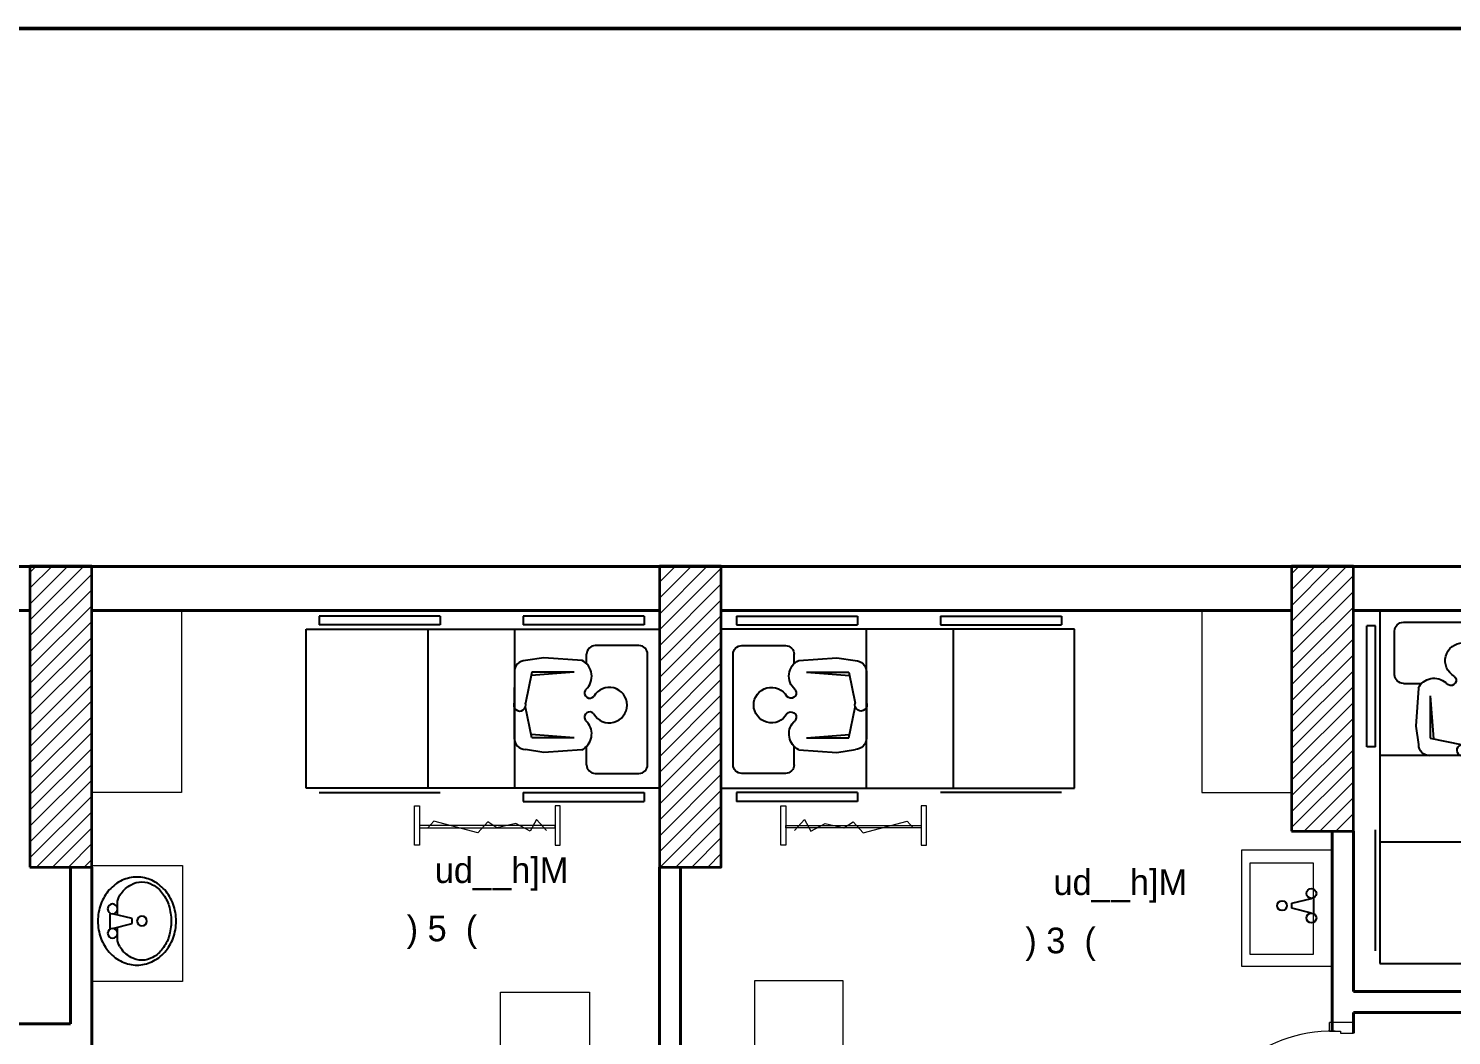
# Model space of a CAD drawing. Header units: inches. Extents: x 3955 to 4125, y 4886 to 4983.
# Drawn here: x 4038.4 to 4046.46, y 4910.17 to 4915.88 of the extents above; entities that cross this region are included whole.
import ezdxf

# ---------------------------------------------------------------- set-up
doc = ezdxf.new("R2010")
doc.units = ezdxf.units.IN
doc.header["$MEASUREMENT"] = 0
doc.linetypes.add('ACAD_ISO03W100', pattern=[30, 12, -18])
doc.layers.get('0').update_dxf_attribs({"lineweight": 35})
for name, color, linetype, lineweight in [('Column(S)', 24, 'Continuous', 35), ('DIM IN', 12, 'Continuous', 15), ('DOOR', 24, 'Continuous', 18), ('HA', 252, 'Continuous', 18), ('hatch col(S)', 45, 'Continuous', 15), ('TEXT', 152, 'Continuous', 30), ('walls', 7, 'Continuous', 40)]:
    doc.layers.add(name, color=color, linetype=linetype, lineweight=lineweight)
doc.layers.add('UMG-ML', color=251, linetype='Continuous')
doc.styles.add('SOSA', font='sosa.shx')

# ---------------------------------------------------------------- blocks, each defined once
blk = doc.blocks.new('A$C73D03C2A')
at = {"layer": 'DOOR', "linetype": 'Continuous'}
for p, q in [((0.0412, 0.8522), (0.0412, 0.8715)), ((0.0463, 0.8522), (0.0463, 0.8715)), ((0.0466, 0.8522), (0.0466, 0.8721)), ((0.0529, 0.8721), (0.0466, 0.8721)), ((0.0529, 0.8522), (0.0529, 0.8721)), ((0.0551, 0.8453), (0.0551, 0.879)), ((0.0605, 0.879), (0.0551, 0.879)), ((0.0605, 0.8351), (0.0605, 0.8895)), ((0.0605, 0.8895), (0.0714, 0.8895)), ((0.0714, 0.8128), (0.0714, 0.9107)), ((0.0714, 0.9107), (0.1258, 0.9107)), ((0.1258, 0.8128), (0.1258, 0.9107)), ((0.1367, 0.8895), (0.1258, 0.8895)), ((0.1367, 0.8351), (0.1367, 0.8895)), ((0.1367, 0.879), (0.1421, 0.879)), ((0.1421, 0.8453), (0.1421, 0.879)), ((0.1443, 0.8721), (0.1506, 0.8721)), ((0.1443, 0.8522), (0.1443, 0.8721)), ((0.1506, 0.8522), (0.1506, 0.8721)), ((0.156, 0.8721), (0.1558, 0.8721)), ((0.156, 0.8522), (0.156, 0.8721)), ((0.0529, 0.8522), (0.0466, 0.8522)), ((0.0605, 0.8453), (0.0551, 0.8453)), ((0.0714, 0.8351), (0.0605, 0.8351)), ((0.0659, 0.2365), (0.0659, 0.8124)), ((0.0706, 0.8171), (0.0706, 0.8076)), ((0.0714, 0.8128), (0.0714, 0.2363)), ((0.0757, 0.8128), (0.0714, 0.8128)), ((0.0757, 0.8019), (0.0757, 0.8128)), ((0.0757, 0.8019), (0.0757, 0.2363)), ((0.0757, 0.8019), (0.1214, 0.8019)), ((0.1214, 0.8019), (0.1214, 0.8128)), ((0.1214, 0.8128), (0.1258, 0.8128)), ((0.1214, 0.8019), (0.1214, 0.2363)), ((0.1258, 0.8351), (0.1367, 0.8351)), ((0.1258, 0.8128), (0.1258, 0.2363)), ((0.1266, 0.8171), (0.1266, 0.8076)), ((0.1313, 0.2365), (0.1313, 0.8124)), ((0.1367, 0.8453), (0.1421, 0.8453)), ((0.1443, 0.8522), (0.1506, 0.8522)), ((0.0714, 0.2363), (0.0714, 0.1384)), ((0.1258, 0.1384), (0.1258, 0.2363)), ((0.0127, 0), (0.0127, 0.1306)), ((0.0563, 0.1306), (0.0127, 0.1306)), ((0.0563, 0.1306), (0.0563, 0.0707)), ((0.0714, 0.1384), (0.1258, 0.1384)), ((0.8351, 0.1306), (0.8351, 0.0707)), ((0.8351, 0.1306), (0.8839, 0.1306)), ((0.8839, 0), (0.8839, 0.1306)), ((0.0671, 0), (0.0127, 0)), ((0.0563, 0.0707), (0.0671, 0.0707)), ((0.0671, 0.0707), (0.0671, 0)), ((0.8242, 0.0707), (0.8242, 0)), ((0.8351, 0.0707), (0.8242, 0.0707)), ((0.8242, 0), (0.8839, 0))]:
    blk.add_line(p, q, dxfattribs=at)
at = {"layer": 'DOOR'}
for p, q in [((0.0127, 0.1307), (0.0127, 0)), ((0.0127, 0.1307), (0.0127, 0)), ((0.0127, 0.1307), (0.0127, 0)), ((0.0435, 0.1345), (0.0822, 0.1345)), ((0.0563, 0.1306), (0.0714, 0.1384)), ((0.0638, 0.1538), (0.0638, 0.1152))]:
    blk.add_line(p, q, dxfattribs=at)
at = {"layer": 'DOOR', "linetype": 'Continuous'}
blk.add_circle((0.0638, 0.1345), 0.00617, dxfattribs=at)
for centre, radius, start, end in [((0.0462, 0.8251), 0.0459, 96.27656, 172.49463), ((0.0437, 0.8715), 0.00259, 0, 180), ((0.1532, 0.8721), 0.00262, 0, 192.45107), ((0.151, 0.8244), 0.0459, 7.50537, 83.72344), ((0.1052, 0.8173), 0.1054, 172.49463, 205.98988), ((0.106, 0.8158), 0.0903, 171.58976, 204.90774), ((0.0462, 0.8251), 0.0297, 99.70891, 172.49463), ((0.0437, 0.8522), 0.00259, 180, 0), ((0.0706, 0.8124), 0.00476, 90, 270), ((0.1266, 0.8124), 0.00476, 270, 90), ((0.1532, 0.8522), 0.00262, 167.54893, 0), ((0.151, 0.8244), 0.0297, 7.50537, 80.29109), ((0.0912, 0.8151), 0.0903, 335.09226, 8.41024), ((0.092, 0.8166), 0.1054, 334.01012, 7.50537), ((0.0179, 0.7732), 0.00773, 195.29128, 36.68849), ((0.1793, 0.7725), 0.00773, 143.31151, 344.70872)]:
    blk.add_arc(centre, radius, start, end, dxfattribs=at)
at = {"layer": 'DOOR'}
blk.add_arc((0.0349, 0.1156), 0.8003, 358.92889, 83.4773, dxfattribs=at)
blk = doc.blocks.new('d33dd3')
at = {"layer": 'UMG-ML'}
for p, q in [((-0.2736, -0.6875, 0), (-0.2736, 1.3125, 0)), ((-0.2736, 1.3125, 0), (0.6264, 1.3125, 0)), ((0.6264, 1.3125, 0), (0.6264, -0.6875, 0)), ((-0.3478, 1.2266, 0), (-0.3478, 0.5408, 0)), ((-0.3478, 1.2266, 0), (-0.2986, 1.2266, 0)), ((-0.2986, 1.2266, 0), (-0.2986, 0.5408, 0)), ((0.4933, 1.2456, 0), (-0.132, 1.2456, 0)), ((0.6514, 1.2266, 0), (0.7006, 1.2266, 0)), ((0.6514, 0.5408, 0), (0.6514, 1.2266, 0)), ((0.7006, 0.5408, 0), (0.7006, 1.2266, 0)), ((-0.1813, 1.1964, 0), (-0.1813, 0.949, 0)), ((0.5425, 0.949, 0), (0.5425, 1.1964, 0)), ((-0.079, 0.8998, 0), (-0.132, 0.8998, 0)), ((0.4933, 0.8998, 0), (0.3893, 0.8998, 0)), ((-0.0974, 0.8741, 0), (-0.1129, 0.6585, 0)), ((-0.0303, 0.83, 0), (-0.0306, 0.5902, 0)), ((-0.0303, 0.83, 0), (-0.0123, 0.5863, 0)), ((0.341, 0.8296, 0), (0.3224, 0.5859, 0)), ((0.341, 0.8296, 0), (0.3407, 0.5898, 0)), ((0.4083, 0.8735, 0), (0.4233, 0.6578, 0)), ((-0.1129, 0.6585, 0), (-0.0964, 0.5537, 0)), ((0.4233, 0.6578, 0), (0.4065, 0.5531, 0)), ((-0.0306, 0.5902, 0), (0.1437, 0.5533, 0)), ((0.3407, 0.5898, 0), (0.1666, 0.5534, 0)), ((-0.3478, 0.5408, 0), (-0.2986, 0.5408, 0)), ((-0.2736, 0.4921, 0), (0.6264, 0.4921, 0)), ((-0.0336, 0.4908, 0), (0.1403, 0.4906, 0)), ((0.1701, 0.4905, 0), (0.3435, 0.4903, 0)), ((0.6514, 0.5408, 0), (0.7006, 0.5408, 0)), ((-0.3478, 0.0708), (-0.3478, -0.615, 0)), ((-0.3478, 0.0708), (-0.2986, 0.0708)), ((-0.2986, 0.0708), (-0.2986, -0.615, 0)), ((-0.2736, 0), (0.6264, 0)), ((0.6514, -0.615, 0), (0.6514, 0.0708)), ((-0.3478, -0.615, 0), (-0.2986, -0.615, 0)), ((0.6264, -0.6875, 0), (-0.2736, -0.6875, 0))]:
    blk.add_line(p, q, dxfattribs=at)
at = {"layer": 'UMG-ML', "extrusion": (2.41083e-16, 3.09637e-09, 1)}
for centre, major_axis, start_param, end_param in [((-0.132, 1.1964, 0), (-0.0348, 0.0348), -0.785398, 0.785398), ((0.4933, 1.1964, 0), (0.0348, 0.0348), 5.497787, 7.068583), ((0.1556, 1.0283, 0), (0.0711, 0.0711), 4.437256, 9.697548), ((-0.132, 0.949, 0), (0.0348, 0.0348), 2.356194, 3.926991), ((-0.0081, 0.8294, 0), (0.0706, 0.0706), 6.221447, 8.175497), ((0.0951, 0.9325, 0), (-0.033, 0.033), 1.439158, 1.849731), ((0.087, 0.9178, 0), (-0.0211, 0.0211), 1.847116, 4.797711), ((0.2239, 0.9176, 0), (0.0211, 0.0211), 1.483111, 4.433706), ((0.2159, 0.9324, 0), (0.033, 0.033), 4.431091, 4.841664), ((0.3189, 0.829, 0), (0.0706, 0.0706), 5.959307, 7.791512), ((0.4933, 0.949, 0), (-0.0348, 0.0348), 2.356194, 3.926991), ((-0.0335, 0.5536, 0), (0.0444, 0.0444), 2.355013, 3.925809), ((0.1552, 0.5212, 0), (-0.0241, 0.0241), 1.902531, 5.841527), ((0.3436, 0.5532, 0), (0.0444, 0.0444), 3.925809, 5.496605)]:
    blk.add_ellipse(centre, major_axis=major_axis, ratio=1, start_param=start_param, end_param=end_param, dxfattribs=at)
blk = doc.blocks.new('A$C409206DC')
at = {"layer": 'UMG-ML', "ltscale": 2.5}
for p, q in [((0.253, 0.2567), (0.2807, 0.3675)), ((0.2807, 0.3675), (0.3084, 0.3675)), ((0.3084, 0.3675), (0.3362, 0.2567)), ((0.1941, 0.2844), (0.26, 0.2844)), ((0.253, 0.2428), (0.3362, 0.2428)), ((0.3292, 0.2844), (0.3953, 0.2844))]:
    blk.add_line(p, q, dxfattribs=at)
blk.add_lwpolyline([(0.544, 0.3952, -0.109452), (0.5255, 0.3117, -0.102376), (0.4709, 0.2385, -0.093737), (0.3913, 0.1908, -0.088426), (0.2946, 0.1736, -0.088426), (0.1979, 0.1908, -0.093737), (0.1183, 0.2385, -0.102376), (0.0637, 0.3117, -0.109452), (0.0452, 0.3952, -0.109452), (0.0637, 0.4787, -0.102376), (0.1183, 0.552, -0.093737), (0.1979, 0.5997, -0.088426), (0.2946, 0.6169, -0.088426), (0.3913, 0.5997, -0.093737), (0.4709, 0.552, -0.102376), (0.5255, 0.4787, -0.109452)], format="xyb", close=True, dxfattribs=at)
for centre in [(0.2946, 0.4229), (0.2253, 0.2567), (0.3639, 0.2567)]:
    blk.add_circle(centre, 0.0277, dxfattribs=at)
for centre, radius, start, end in [((0.275, 0.3576), 0.2286, 107.25794, 126.8699), ((0.2946, 0.2946), 0.2946, 90, 107.25794), ((0.2946, 0.2946), 0.2946, 72.74206, 90), ((0.3142, 0.3576), 0.2286, 53.1301, 72.74206), ((0.1991, 0.4229), 0.1262, 151.0888, 180), ((0.2451, 0.3976), 0.1787, 126.8699, 151.0888), ((0.3441, 0.3976), 0.1787, 28.9112, 53.1301), ((0.3901, 0.4229), 0.1262, 0, 28.9112), ((0.1991, 0.4229), 0.1262, 180, 208.9112), ((0.3901, 0.4229), 0.1262, 331.0888, 0), ((0.2451, 0.4483), 0.1787, 208.9112, 237.74019), ((0.3441, 0.4483), 0.1787, 306.8699, 331.0888), ((0.1941, 0.3675), 0.0831, 237.74019, 270), ((0.3953, 0.3675), 0.0831, 270, 303.90451), ((0.3142, 0.4883), 0.2286, 303.90451, 306.8699)]:
    blk.add_arc(centre, radius, start, end, dxfattribs=at)
blk = doc.blocks.new('11')
at = {"layer": 'DIM IN', "ltscale": 2.5}
blk.add_lwpolyline([(0.513, 0.6571), (0, 0.6571), (0, 0), (0.513, 0)], close=True, dxfattribs=at)
at = {"layer": 'DIM IN', "ltscale": 2.5, "elevation": 0}
blk.add_lwpolyline([(0.408, 0.5823), (0.0469, 0.5823), (0.0469, 0.067), (0.408, 0.067)], close=True, dxfattribs=at)
at = {"layer": 'UMG-ML', "ltscale": 2.5}
for p, q in [((0.2848, 0.3554, 0), (0.3956, 0.3831, 0)), ((0.2848, 0.3277, 0), (0.2848, 0.3554, 0)), ((0.3956, 0.3, 0), (0.2848, 0.3277, 0)), ((0.4095, 0.3, 0), (0.4095, 0.3831, 0))]:
    blk.add_line(p, q, dxfattribs=at)
for centre in [(0.3956, 0.4108, 0), (0.2294, 0.3416, 0), (0.3956, 0.2723, 0)]:
    blk.add_circle(centre, 0.0277, dxfattribs=at)
blk = doc.blocks.new('A$C7FB02DE5')
at = {"layer": 'hatch col(S)', "ltscale": 2.5}
h = blk.add_hatch(dxfattribs=at)
h.set_pattern_fill('ANSI31', color=256, scale=0.02, angle=-360)
h.set_pattern_definition([(45, (-150.37583, 298.16815), (-0.044901281, 0.044901281), [])])
h.paths.add_polyline_path([(24.3124, 0.0026), (23.9624, 0.0026), (23.9624, -1.7016), (24.3124, -1.7016)])
h = blk.add_hatch(dxfattribs=at)
h.set_pattern_fill('ANSI31', color=256, scale=0.02, angle=-360)
h.set_pattern_definition([(45, (-611.25484, 333.688943), (-0.0449012806, 0.0449012806), [])])
h.paths.add_polyline_path([(27.8774, 0.0026), (27.5274, 0.0023), (27.5274, -1.7017), (27.8774, -1.7015)])
h = blk.add_hatch(dxfattribs=at)
h.set_pattern_fill('ANSI31', color=256, scale=0.02, angle=-360)
h.set_pattern_definition([(45, (-607.72496, 333.68633), (-0.0449012806, 0.0449012806), [])])
h.paths.add_polyline_path([(31.4574, 0.0005), (31.1073, 0.0005), (31.1073, -1.4974), (31.4574, -1.4974)])
at = {"layer": 'Column(S)', "ltscale": 2.5}
for points in [[(23.9624, -1.7016), (24.3124, -1.7016), (24.3124, 0.0026), (23.9624, 0.0026)], [(27.5274, -1.7016), (27.8774, -1.7016), (27.8774, 0.0026), (27.5274, 0.0026)], [(31.1074, -1.4974), (31.4574, -1.4974), (31.4574, 0.0026), (31.1074, 0.0026)], [(31.1074, -1.4974), (31.4574, -1.4974), (31.4574, 0.0026), (31.1074, 0.0026)]]:
    blk.add_lwpolyline(points, close=True, dxfattribs=at)
at = {"layer": 'DIM IN', "ltscale": 2.5}
for p, q in [((26.2497, -1.4413, 0), (26.2154, -1.4791, 0)), ((26.4985, -1.5075, 0), (26.2497, -1.4413, 0)), ((26.5553, -1.4448, 0), (26.4985, -1.5075, 0)), ((26.6073, -1.4791, 0), (26.5553, -1.4448, 0)), ((26.8304, -1.4318, 0), (26.7949, -1.4981, 0)), ((26.8883, -1.4945, 0), (26.8304, -1.4318, 0)), ((28.2913, -1.4945, 0), (28.3492, -1.4318, 0)), ((28.3492, -1.4318, 0), (28.3847, -1.4981, 0)), ((28.5723, -1.4791, 0), (28.6243, -1.4448, 0)), ((28.6243, -1.4448, 0), (28.6811, -1.5075, 0)), ((28.6811, -1.5075, 0), (28.9299, -1.4413, 0)), ((28.9299, -1.4413, 0), (28.9642, -1.4791, 0)), ((26.7131, -1.4542, 0), (26.6073, -1.4791, 0)), ((26.7949, -1.4981, 0), (26.7131, -1.4542, 0)), ((28.3847, -1.4981, 0), (28.4665, -1.4542, 0)), ((28.4665, -1.4542, 0), (28.5723, -1.4791, 0))]:
    blk.add_line(p, q, dxfattribs=at)
for points in [[(24.3124, -0.2484), (24.8205, -0.2484), (24.8205, -1.2796), (24.3124, -1.2796)], [(31.1074, -0.2484), (30.5994, -0.2484), (30.5994, -1.2796), (31.1074, -1.2796)], [(24.3124, -1.6919), (24.8255, -1.6919), (24.8255, -2.349), (24.3124, -2.349)]]:
    blk.add_lwpolyline(points, close=True, dxfattribs=at)
at = {"layer": 'DIM IN', "ltscale": 2.5, "elevation": 0}
for points in [[(26.1397, -1.5772), (26.1397, -1.3539), (26.1693, -1.3539), (26.1693, -1.5772)], [(26.9657, -1.5772), (26.9657, -1.3539), (26.9361, -1.3539), (26.9361, -1.5772)], [(28.2139, -1.5772), (28.2139, -1.3539), (28.2435, -1.3539), (28.2435, -1.5772)], [(29.0399, -1.5772), (29.0399, -1.3539), (29.0103, -1.3539), (29.0103, -1.5772)], [(26.9361, -1.4791), (26.9361, -1.4661), (26.1693, -1.4661), (26.1693, -1.4791)], [(28.2435, -1.4791), (28.2435, -1.4661), (29.0103, -1.4661), (29.0103, -1.4791)], [(26.6274, -3.6289), (26.6274, -2.4097), (27.1304, -2.4097), (27.1304, -3.6289)], [(28.5684, -3.5657), (28.5684, -2.3465), (28.0654, -2.3465), (28.0654, -3.5657)]]:
    blk.add_lwpolyline(points, close=True, dxfattribs=at)
at = {"layer": 'HA', "linetype": 'ACAD_ISO03W100'}
blk.add_lwpolyline([(10.5889, -16.2837), (0, -15.7971), (0, 0.0016), (31.541, 0.0016)], dxfattribs=at)
at = {"layer": 'walls', "ltscale": 2.5}
for p, q in [((0, 0.0016), (46.7839, 0.001)), ((20.7477, -0.2484), (23.9624, -0.2484)), ((24.3124, -0.2484), (27.5274, -0.2484)), ((27.8774, -0.2484), (31.1074, -0.2484)), ((31.4574, -0.2484), (34.2976, -0.2484)), ((31.3374, -2.631), (31.3374, -1.4974)), ((31.4574, -2.4057), (31.4574, -1.4974)), ((24.1924, -1.7016), (24.1924, -2.5895)), ((24.3124, -1.7016), (24.3124, -2.8007)), ((27.5274, -1.7016), (27.5274, -5.2962)), ((27.6474, -1.7016), (27.6474, -5.2962)), ((31.4574, -2.4057, 0), (33.4269, -2.4057, 0)), ((31.4574, -2.6422), (31.4574, -2.5257)), ((31.4574, -2.5257, 0), (33.4269, -2.5257, 0)), ((21.6418, -2.5895, 0), (24.1924, -2.5895))]:
    blk.add_line(p, q, dxfattribs=at)
at = {"layer": 'DIM IN', "ltscale": 2.5, "rotation": 270}
blk.add_blockref('d33dd3', (26.2149, -0.6286, 0), dxfattribs=at)
at = {"layer": 'DIM IN', "ltscale": 2.5, "xscale": -1, "rotation": 90}
blk.add_blockref('d33dd3', (29.19, -0.6286, 0), dxfattribs=at)
at = {"layer": 'DIM IN', "ltscale": 2.5, "xscale": -1}
blk.add_blockref('d33dd3', (32.2337, -1.5609, 0), dxfattribs=at)
at = {"layer": 'DIM IN', "ltscale": 2.5}
blk.add_blockref('11', (30.8244, -2.2619), dxfattribs=at)
at = {"layer": 'DOOR', "ltscale": 2.5, "xscale": 1.028836370296499, "yscale": 1.028836370296499, "zscale": 1.028836370296499, "rotation": 90.00000000000001}
blk.add_blockref('A$C73D03C2A', (31.4574, -3.4902), dxfattribs=at)
at = {"layer": 'UMG-ML', "ltscale": 2.5, "xscale": -1, "rotation": 270}
blk.add_blockref('A$C409206DC', (24.1732, -2.302, 0), dxfattribs=at)
at = {"layer": 'TEXT', "linetype": 'Continuous', "ltscale": 0.09, "style": 'SOSA'}
for s, p in [('ud__h]M', (26.2551, -1.7916, 0)), ('ud__h]M', (29.759, -1.8598, 0)), (') 5  (', (26.0955, -2.1217, 0)), (') 3  (', (29.5994, -2.1898, 0))]:
    blk.add_text(s, height=0.14542, dxfattribs=at).set_placement(p)

msp = doc.modelspace()

# ---------------------------------------------------------------- linework, layer by layer
at = {"color": 1, "lineweight": 50}
msp.add_lwpolyline([(4066.7949, 4915.8767), (4012.1202, 4915.8767), (4012.1202, 4887.2255), (4066.7949, 4887.2255)], close=True, dxfattribs=at)

# ---------------------------------------------------------------- block references
msp.add_blockref('A$C7FB02DE5', (4014.4456, 4912.8287))

doc.saveas('drawing.dxf')
